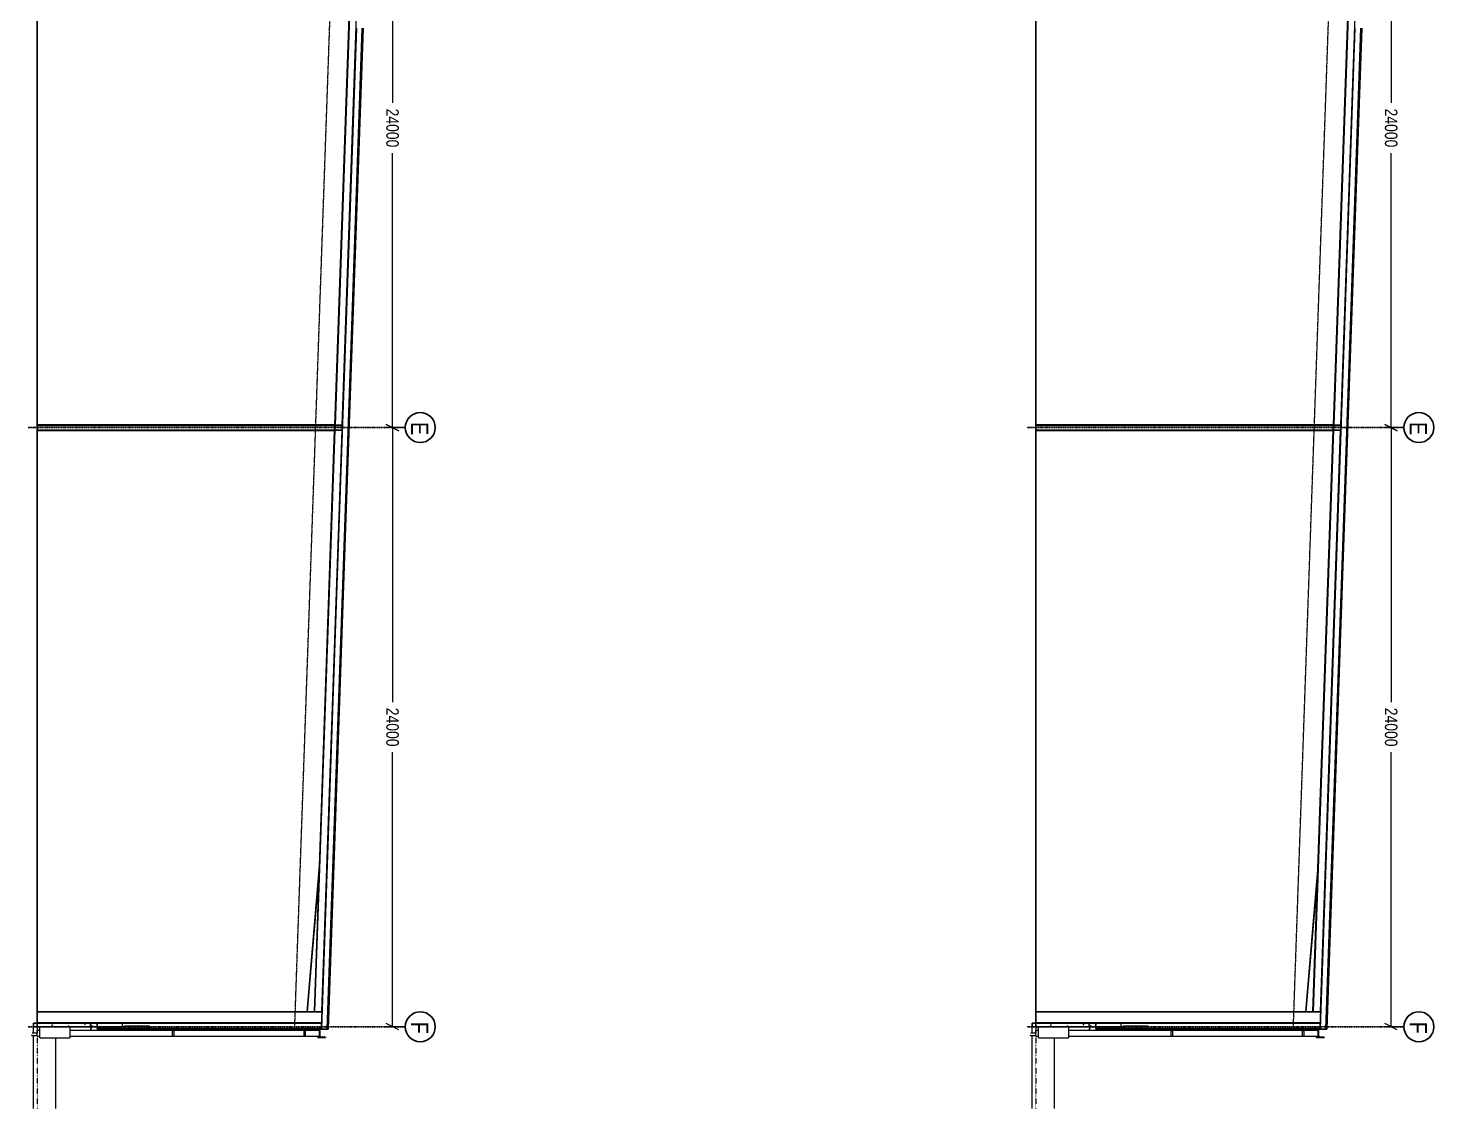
# Model space of a CAD drawing. Header units: millimetres. Extents: x -637480 to 299894, y -125373 to 39000.
# Drawn here: x -597480 to -541172, y -123290 to -80001 of the extents above; entities that cross this region are included whole.
import ezdxf

# ---------------------------------------------------------------- set-up
doc = ezdxf.new("R2010")
doc.units = ezdxf.units.MM
for name, pattern in [('Xref building Toll$0$_SBA Dash Dot - Datum', [4.4, 2.4, -1, 0, -1]), ('Xref building Toll$0$_SBA Dash Dot - Loose', [6, 4, -1, 0, -1]), ('Xref building Toll$0$_SBA Hidden Line - Loose', [2.4, 1.2, -1.2])]:
    doc.linetypes.add(name, pattern=pattern)
for name, color, linetype, lineweight in [('AM_BOR', 4, 'Continuous', 25), ('Xref building Toll$0$A-DETL-HDLN', 90, 'Xref building Toll$0$_SBA Hidden Line - Loose', 9), ('Xref building Toll$0$A-FLOR', 192, 'Continuous', 25), ('Xref building Toll$0$A-FLOR-LEVL', 51, 'Continuous', 9), ('Xref building Toll$0$A-GENM', 13, 'Continuous', 9), ('Xref building Toll$0$A-GLAZ', 151, 'Continuous', 9), ('Xref building Toll$0$A-ROOF', 132, 'Continuous', 25), ('Xref building Toll$0$A-ROOF-MCUT', 132, 'Continuous', 9), ('Xref building Toll$0$A-ROOF-OTLN', 132, 'Continuous', 9), ('Xref building Toll$0$A-WALL', 113, 'Continuous', 9), ('Xref building Toll$0$A-WALL-PATT', 111, 'Continuous', 9), ('Xref building Toll$0$annotation - dimensions', 7, 'Continuous', 0), ('Xref building Toll$0$P-PIPE', 3, 'Continuous', 9), ('Xref building Toll$0$S-BEAM', 12, 'Continuous', 9), ('Xref building Toll$0$S-COLS', 52, 'Continuous', 9), ('Xref building Toll$0$S-GRID-IDEN', 1, 'Continuous', 25)]:
    doc.layers.add(name, color=color, linetype=linetype, lineweight=lineweight)
doc.layers.add('Xref building Toll$0$S-GRID', color=8, linetype='Continuous')
doc.styles.add('Xref building Toll$0$1 500 general', font='arial.ttf', dxfattribs={"width": 0.870588, "height": 850})
doc.styles.add('Xref building Toll$0$1 500 general_0', font='arial.ttf', dxfattribs={"width": 0.870588})
doc.styles.add('Xref building Toll$0$Arial Narrow_1', font='ARIALN.TTF', dxfattribs={"height": 688.297872})
doc.dimstyles.new('Xref building Toll$0$1 500', dxfattribs={"dimtxt": 850, "dimasz": 425, "dimexe": 425, "dimexo": 0.0625, "dimgap": 425, "dimtad": 1, "dimdec": 0, "dimzin": 11, "dimdsep": 46, "dimtxsty": 'Xref building Toll$0$1 500 general', "dimblk": 'Xref building Toll$0$_Oblique_2.0', "dimcen": 0.09, "dimclrd": 256, "dimclre": 256, "dimadec": 4, "dimazin": 3, "dimtfac": 1, "dimtdec": 0, "dimtmove": 2, "dimatfit": 1, "dimldrblk": 'Xref building Toll$0$TerminatorOpen_2.0', "dimfxl": 1700, "dimfxlon": 1, "dimfrac": 2, "dimtolj": 1, "dimtzin": 11, "dimlwd": 0, "dimlwe": 0, "dimarcsym": 0})

# ---------------------------------------------------------------- blocks, each defined once
blk = doc.blocks.new('Xref building Toll$0$IVS_GM_Free-Door Head - XXX-DOOR HEAD-994499-SECTION WAREHOUSE B')
at = {"layer": 'Xref building Toll$0$A-GENM'}
for p, q in [((-19887, 44247), (-20012, 44261)), ((-20012, 44250), (-20011, 44250)), ((-20011, 44250), (-20011, 44259)), ((-20011, 44259), (-19887, 44246)), ((-19887, 44246), (-19887, 44247))]:
    blk.add_line(p, q, dxfattribs=at)
blk = doc.blocks.new('Xref building Toll$0$FIRE_HYDRANT_2593 - FIRE_HYDRANT_2593-1213494-SECTION WAREHOUSE B')
at = {"layer": 'Xref building Toll$0$A-GENM'}
for p, q in [((-19565, 42789), (-19566, 42788)), ((-19762, 42100), (-19762, 41899)), ((-19662, 41884), (-19687, 41884)), ((-19662, 41884), (-19662, 42100))]:
    blk.add_line(p, q, dxfattribs=at)
blk = doc.blocks.new('Xref building Toll$0$IVS_GM_Free-Folded Box Gutter Support_Arrayed - 350-250x300mm Gutter-1258791-SECTION WAREHOUSE B')
at = {"layer": 'Xref building Toll$0$A-GENM'}
for p, q in [((-19582, 53594), (-19582, 53582)), ((-19579, 53594), (-19582, 53594)), ((-19582, 53539), (-19582, 53514)), ((-19579, 53339), (-19579, 53594)), ((-19916, 53481), (-19916, 53339)), ((-19916, 53339), (-19864, 53339)), ((-19913, 53342), (-19913, 53481)), ((-19864, 53342), (-19913, 53342)), ((-19582, 53342), (-19639, 53342)), ((-19639, 53339), (-19579, 53339)), ((-19582, 53470), (-19582, 53445)), ((-19582, 53401), (-19582, 53342))]:
    blk.add_line(p, q, dxfattribs=at)
blk = doc.blocks.new('Xref building Toll$0$UC-Universal Column-Column - C4_5-250UC73-1332378-SECTION WAREHOUSE B')
at = {"layer": 'Xref building Toll$0$S-COLS'}
for p, q in [((-44139, 42100), (-44139, 54020)), ((-43885, 54011), (-43885, 42100))]:
    blk.add_line(p, q, dxfattribs=at)
blk = doc.blocks.new('Xref building Toll$0$LOU_Metal Louvre 02 - 7000mm X 1000mm-1427498-SECTION WAREHOUSE B')
at = {"layer": 'Xref building Toll$0$A-GLAZ'}
for p, q in [((-20048, 45600), (-20048, 46600)), ((-19948, 46600), (-20048, 46600)), ((-19948, 46600), (-19948, 45600)), ((-19948, 45600), (-20048, 45600))]:
    blk.add_line(p, q, dxfattribs=at)
blk = doc.blocks.new('Xref building Toll$0$DWP_Downpipe - 225mm-1363392-SECTION WAREHOUSE B')
at = {"layer": 'Xref building Toll$0$P-PIPE'}
for p, q in [((-19864, 53420), (-19864, 53403)), ((-19864, 53420), (-19752, 53420)), ((-19864, 53401), (-19864, 43400)), ((-19752, 53420), (-19639, 53420)), ((-19639, 53403), (-19639, 53420)), ((-19639, 43400), (-19639, 53402)), ((-19864, 42200), (-19864, 42100)), ((-19752, 42100), (-19864, 42100)), ((-19639, 42100), (-19752, 42100)), ((-19639, 42100), (-19639, 42200))]:
    blk.add_line(p, q, dxfattribs=at)
blk = doc.blocks.new('Xref building Toll$0$IVS-GM-DownPipe Cover - DP 225mm-625296-SECTION WAREHOUSE B')
at = {"layer": 'Xref building Toll$0$A-GENM'}
for p, q in [((-20007, 43400), (-19732, 43400)), ((-20007, 42200), (-20007, 43400)), ((-19732, 43400), (-19567, 43400)), ((-19567, 42200), (-19567, 43400)), ((-19732, 42200), (-20007, 42200)), ((-19567, 42200), (-19732, 42200))]:
    blk.add_line(p, q, dxfattribs=at)
blk = doc.blocks.new('Xref building Toll$0$DPS_Downpipe Clamp - D225-V4-SECTION WAREHOUSE B')
at = {"layer": 'Xref building Toll$0$A-GENM'}
for p, q in [((-19913, 52834), (-19908, 52834)), ((-19913, 52784), (-19913, 52834)), ((-19908, 52784), (-19913, 52784)), ((-19908, 52834), (-19869, 52834)), ((-19908, 52784), (-19908, 52834)), ((-19869, 52784), (-19908, 52784)), ((-19869, 52834), (-19634, 52834)), ((-19869, 52784), (-19869, 52834)), ((-19634, 52784), (-19869, 52784)), ((-19634, 52784), (-19634, 52834))]:
    blk.add_line(p, q, dxfattribs=at)
blk = doc.blocks.new('Xref building Toll$0$UB-Universal Beam-Column - C1_5_460UB75-1337976-SECTION WAREHOUSE B')
at = {"layer": 'Xref building Toll$0$S-COLS'}
for p, q in [((-20619, 42100), (-20619, 53506)), ((-20605, 42100), (-20605, 53505)), ((-20177, 42100), (-20177, 53490)), ((-20162, 44500), (-20162, 53490))]:
    blk.add_line(p, q, dxfattribs=at)
blk = doc.blocks.new('Xref building Toll$0$UC-Universal Column-Column - C2_5-200UC60-1337978-SECTION WAREHOUSE B')
at = {"layer": 'Xref building Toll$0$S-COLS'}
for p, q in [((-44115, 54326), (-44115, 42100)), ((-44101, 42100), (-44101, 54326)), ((-43924, 42100), (-43924, 54320)), ((-43910, 42100), (-43910, 54319))]:
    blk.add_line(p, q, dxfattribs=at)
blk = doc.blocks.new('Xref building Toll$0$Grid - Grid Head-235101-SECTION WAREHOUSE B')
at = {"layer": 'Xref building Toll$0$S-GRID-IDEN'}
blk.add_circle((-140012, 62123), 600, dxfattribs=at)
for start, end in [(0, 180), (180, 0)]:
    blk.add_arc((-140012, 62123), 600, start, end, dxfattribs=at)
blk = doc.blocks.new('Xref building Toll$0$IVS_STF_Face Host_UB or UC Steel Haunch Up - 310UB46 - 2 Deg - 6000mm-1342655-AWNING 2 DETAIL')
at = {"layer": 'Xref building Toll$0$S-BEAM'}
for p, q in [((140373, 53408), (140613, 53400)), ((140373, 53408), (146373, 52902)), ((140613, 53400), (146373, 52914))]:
    blk.add_line(p, q, dxfattribs=at)
blk = doc.blocks.new('Xref building Toll$0$_Oblique_2.0')
at = {"color": 0, "linetype": 'ByBlock', "lineweight": -2}
for p, q in [((0, 0), (-1, 0)), ((0.5, 1), (-0.5, -1))]:
    blk.add_line(p, q, dxfattribs=at)
blk = doc.blocks.new('*D143')
at = {"layer": 'Defpoints', "color": 0, "linetype": 'Continuous', "transparency": 16777216}
for p in [(-542372, -96000), (-542886, -120000), (-542361, -120000)]:
    blk.add_point(p, dxfattribs=at)
at = {"layer": 'Xref building Toll$0$annotation - dimensions', "linetype": 'Continuous', "lineweight": 0, "transparency": 16777216}
for p, q in [((-542372, -96000), (-543136, -96000)), ((-542886, -96250), (-542886, -106995)), ((-542886, -119750), (-542886, -109005)), ((-542361, -120000), (-543136, -120000))]:
    blk.add_line(p, q, dxfattribs=at)
at = {"layer": 'Xref building Toll$0$annotation - dimensions', "linetype": 'Continuous', "lineweight": 0, "transparency": 16777216, "xscale": 250, "yscale": 250, "zscale": 250}
for p, rotation in [((-542886, -96000), 90), ((-542886, -120000), 270)]:
    blk.add_blockref('Xref building Toll$0$_Oblique_2.0', p, dxfattribs=dict(at, rotation=rotation))
at = {"layer": 'Xref building Toll$0$annotation - dimensions', "color": 0, "linetype": 'Continuous', "lineweight": 0, "transparency": 16777216, "insert": (-542886, -108000), "char_height": 500, "attachment_point": 5, "rotation": 270, "style": 'Xref building Toll$0$1 500 general_0'}
blk.add_mtext('\\A1;\\H1x;\\W0.8;24000', dxfattribs=at)
blk = doc.blocks.new('Xref building Toll$0$TerminatorOpen_2.0')
at = {"color": 0, "linetype": 'ByBlock', "lineweight": -2}
for q in [(-1, 1), (-1, 0), (-1, -1)]:
    blk.add_line((0, 0), q, dxfattribs=at)
blk = doc.blocks.new('*D144')
at = {"layer": 'Defpoints', "color": 0, "linetype": 'Continuous', "transparency": 16777216}
for p in [(-542886, -72000), (-542361, -72000), (-542372, -96000)]:
    blk.add_point(p, dxfattribs=at)
at = {"layer": 'Xref building Toll$0$annotation - dimensions', "linetype": 'Continuous', "lineweight": 0, "transparency": 16777216}
for p, q in [((-542361, -72000), (-543136, -72000)), ((-542886, -72250), (-542886, -82995)), ((-542886, -95750), (-542886, -85005)), ((-542372, -96000), (-543136, -96000))]:
    blk.add_line(p, q, dxfattribs=at)
at = {"layer": 'Xref building Toll$0$annotation - dimensions', "linetype": 'Continuous', "lineweight": 0, "transparency": 16777216, "xscale": 250, "yscale": 250, "zscale": 250}
for p, rotation in [((-542886, -72000), 90), ((-542886, -96000), 270)]:
    blk.add_blockref('Xref building Toll$0$_Oblique_2.0', p, dxfattribs=dict(at, rotation=rotation))
at = {"layer": 'Xref building Toll$0$annotation - dimensions', "color": 0, "linetype": 'Continuous', "lineweight": 0, "transparency": 16777216, "insert": (-542886, -84000), "char_height": 500, "attachment_point": 5, "rotation": 270, "style": 'Xref building Toll$0$1 500 general_0'}
blk.add_mtext('\\A1;\\H1x;\\W0.8;24000', dxfattribs=at)
blk = doc.blocks.new('*D133')
at = {"layer": 'Defpoints', "color": 0, "linetype": 'Continuous', "transparency": 16777216}
for p in [(-582372, -96000), (-582886, -120000), (-582361, -120000)]:
    blk.add_point(p, dxfattribs=at)
at = {"layer": 'Xref building Toll$0$annotation - dimensions', "linetype": 'Continuous', "lineweight": 0, "transparency": 16777216}
for p, q in [((-582372, -96000), (-583136, -96000)), ((-582886, -96250), (-582886, -106995)), ((-582886, -119750), (-582886, -109005)), ((-582361, -120000), (-583136, -120000))]:
    blk.add_line(p, q, dxfattribs=at)
at = {"layer": 'Xref building Toll$0$annotation - dimensions', "linetype": 'Continuous', "lineweight": 0, "transparency": 16777216, "xscale": 250, "yscale": 250, "zscale": 250}
for p, rotation in [((-582886, -96000), 90), ((-582886, -120000), 270)]:
    blk.add_blockref('Xref building Toll$0$_Oblique_2.0', p, dxfattribs=dict(at, rotation=rotation))
at = {"layer": 'Xref building Toll$0$annotation - dimensions', "color": 0, "linetype": 'Continuous', "lineweight": 0, "transparency": 16777216, "insert": (-582886, -108000), "char_height": 500, "attachment_point": 5, "rotation": 270, "style": 'Xref building Toll$0$1 500 general_0'}
blk.add_mtext('\\A1;\\H1x;\\W0.8;24000', dxfattribs=at)
blk = doc.blocks.new('*D134')
at = {"layer": 'Defpoints', "color": 0, "linetype": 'Continuous', "transparency": 16777216}
for p in [(-582886, -72000), (-582361, -72000), (-582372, -96000)]:
    blk.add_point(p, dxfattribs=at)
at = {"layer": 'Xref building Toll$0$annotation - dimensions', "linetype": 'Continuous', "lineweight": 0, "transparency": 16777216}
for p, q in [((-582361, -72000), (-583136, -72000)), ((-582886, -72250), (-582886, -82995)), ((-582886, -95750), (-582886, -85005)), ((-582372, -96000), (-583136, -96000))]:
    blk.add_line(p, q, dxfattribs=at)
at = {"layer": 'Xref building Toll$0$annotation - dimensions', "linetype": 'Continuous', "lineweight": 0, "transparency": 16777216, "xscale": 250, "yscale": 250, "zscale": 250}
for p, rotation in [((-582886, -72000), 90), ((-582886, -96000), 270)]:
    blk.add_blockref('Xref building Toll$0$_Oblique_2.0', p, dxfattribs=dict(at, rotation=rotation))
at = {"layer": 'Xref building Toll$0$annotation - dimensions', "color": 0, "linetype": 'Continuous', "lineweight": 0, "transparency": 16777216, "insert": (-582886, -84000), "char_height": 500, "attachment_point": 5, "rotation": 270, "style": 'Xref building Toll$0$1 500 general_0'}
blk.add_mtext('\\A1;\\H1x;\\W0.8;24000', dxfattribs=at)
blk = doc.blocks.new('Xref building Toll')
at = {"layer": 'Xref building Toll$0$A-WALL-PATT'}
h = blk.add_hatch(dxfattribs=at)
h.set_pattern_fill('FP_13', color=256, angle=-90, style=0, pattern_type=2)
h.set_pattern_definition([(320, (-589721.3, 283241.1), (-127.5124, -1457.4724), [152.4, -1676.4]), (265, (-589721.3, 283241.1), (1528.454, 281.9423), [121.92, -1341.12]), (10.451, (-589732, 283119.7), (1400.9327, -1175.541), [129.52, -1424.721]), (316.184, (-589315, 283241.1), (-336.342, -2168.6325), [228.6, -2514.6]), (6.636, (-589343, 283060.4), (1979.421, -1899.221), [194.28, -2137.081]), (261.184, (-589315, 283241.1), (1979.402, -1899.24), [182.88, -2011.68]), (291, (-589416.5, 283037.9), (-818.1215, -1212.9148), [152.4, -1676.4]), (236, (-589416.5, 283038), (1473.5044, -494.417), [121.92, -1341.12]), (341.451, (-589484.7, 282936.9), (655.3697, -1707.337), [129.52, -1424.721]), (307.5, (-589721.34, 283241.14), (676.44024, -24.7094), [67.056, -1257.808, 67.056, -2640.584]), (307.5, (-589721.34, 283241.14), (676.44024, -24.7094), [-1391.92, -1294.384, 67.056, -1279.144]), (277.5, (-589721.34, 283241.1), (801.4443, -534.5577), [67.056, -709.168, 67.056, -1740.408]), (277.5, (-589721.34, 283241.1), (801.4443, -534.5577), [-843.28, -1227.328, 67.056, -446.024]), (237.5, (-589721.34, 283694.27), (-45.8312, -1084.7275), [67.056, -440.944, 67.056, -3621.024]), (237.5, (-589721.34, 283694.27), (-45.8312, -1084.7275), [-575.056, -1517.904, 67.056, -2036.064]), (227.5, (-589721.3, 283897.5), (203.4135, -1185.0347), [67.056, -593.344, 67.056, -2479.04]), (227.5, (-589721.3, 283897.5), (203.4135, -1185.0347), [-727.456, -985.52, 67.056, -1426.464])])
h.paths.add_polyline_path([(-597296.3, -120000), (-594713.3, -120000), (-594713.3, -119850), (-597263.3, -119850)], flags=0)
h = blk.add_hatch(dxfattribs=at)
h.set_pattern_fill('FP_13', color=256, angle=-90, style=0, pattern_type=2)
h.set_pattern_definition([(320, (-549721.3, 283241.1), (-127.5124, -1457.4724), [152.4, -1676.4]), (265, (-549721.3, 283241.1), (1528.454, 281.9423), [121.92, -1341.12]), (10.451, (-549732, 283119.7), (1400.9327, -1175.541), [129.52, -1424.721]), (316.184, (-549315, 283241.1), (-336.342, -2168.6325), [228.6, -2514.6]), (6.636, (-549343, 283060.4), (1979.421, -1899.221), [194.28, -2137.081]), (261.184, (-549315, 283241.1), (1979.402, -1899.24), [182.88, -2011.68]), (291, (-549416.5, 283037.9), (-818.1215, -1212.9148), [152.4, -1676.4]), (236, (-549416.5, 283038), (1473.5044, -494.417), [121.92, -1341.12]), (341.451, (-549484.7, 282936.9), (655.3697, -1707.337), [129.52, -1424.721]), (307.5, (-549721.34, 283241.14), (676.44024, -24.7094), [67.056, -1257.808, 67.056, -2640.584]), (307.5, (-549721.34, 283241.14), (676.44024, -24.7094), [-1391.92, -1294.384, 67.056, -1279.144]), (277.5, (-549721.34, 283241.1), (801.4443, -534.5577), [67.056, -709.168, 67.056, -1740.408]), (277.5, (-549721.34, 283241.1), (801.4443, -534.5577), [-843.28, -1227.328, 67.056, -446.024]), (237.5, (-549721.34, 283694.27), (-45.8312, -1084.7275), [67.056, -440.944, 67.056, -3621.024]), (237.5, (-549721.34, 283694.27), (-45.8312, -1084.7275), [-575.056, -1517.904, 67.056, -2036.064]), (227.5, (-549721.3, 283897.5), (203.4135, -1185.0347), [67.056, -593.344, 67.056, -2479.04]), (227.5, (-549721.3, 283897.5), (203.4135, -1185.0347), [-727.456, -985.52, 67.056, -1426.464])])
h.paths.add_polyline_path([(-557296.3, -120000), (-554713.3, -120000), (-554713.3, -119850), (-557263.3, -119850)], flags=0)
at = {"layer": 'Xref building Toll$0$A-DETL-HDLN'}
for p, q in [((-584717.1, -60000), (-586815.3, -120084)), ((-544717.1, -60000), (-546815.3, -120084))]:
    blk.add_line(p, q, dxfattribs=at)
at = {"layer": 'Xref building Toll$0$A-FLOR'}
for p, q in [((-597113.3, -120000), (-597113.3, -150)), ((-557113.3, -120000), (-557113.3, -150)), ((-597263.3, -119850), (-597263.3, -120000)), ((-557263.3, -119850), (-557263.3, -120000)), ((-597263.3, -120000), (-597296.3, -120000)), ((-597263.3, -120000), (-597113.3, -120000)), ((-557263.3, -120000), (-557296.3, -120000)), ((-557263.3, -120000), (-557113.3, -120000))]:
    blk.add_line(p, q, dxfattribs=at)
at = {"layer": 'Xref building Toll$0$A-FLOR', "lineweight": 9}
for p, q in [((-597263.3, -120250.1), (-597263.3, -120000)), ((-597263.3, -123275.4), (-597263.3, -120349.9)), ((-557263.3, -120250.1), (-557263.3, -120000)), ((-557263.3, -123275.4), (-557263.3, -120349.9))]:
    blk.add_line(p, q, dxfattribs=at)
at = {"layer": 'Xref building Toll$0$A-FLOR-LEVL', "linetype": 'Xref building Toll$0$_SBA Dash Dot - Datum'}
for p, q in [((-597113.3, 10636.8), (-597113.3, -123289.7)), ((-557113.3, 10636.8), (-557113.3, -123289.7))]:
    blk.add_line(p, q, dxfattribs=at)
at = {"layer": 'Xref building Toll$0$A-ROOF'}
for p, q in [((-584331.9, -80001.4), (-585030.3, -100001.4)), ((-584767.2, -100001.4), (-584068.8, -80001.4)), ((-544331.9, -80001.4), (-545030.3, -100001.4)), ((-544767.2, -100001.4), (-544068.8, -80001.4)), ((-585030.4, -100002.9), (-585731, -120065)), ((-585469.1, -120101.9), (-584767.2, -100002.9)), ((-545030.4, -100002.9), (-545731, -120065)), ((-545469.1, -120101.9), (-544767.2, -100002.9)), ((-585732, -120094), (-585732.3, -120101.9)), ((-585732.3, -120101.9), (-585469.1, -120101.9)), ((-545732, -120094), (-545732.3, -120101.9)), ((-545732.3, -120101.9), (-545469.1, -120101.9))]:
    blk.add_line(p, q, dxfattribs=at)
at = {"layer": 'Xref building Toll$0$A-ROOF', "lineweight": 9}
for p, q in [((-584111.8, -80001.4), (-584810.2, -100001.4)), ((-544111.8, -80001.4), (-544810.2, -100001.4)), ((-584810.3, -100002.9), (-585512.1, -120101.9)), ((-544810.3, -100002.9), (-545512.1, -120101.9))]:
    blk.add_line(p, q, dxfattribs=at)
at = {"layer": 'Xref building Toll$0$A-ROOF-MCUT'}
for p, q in [((-585512.1, -120099.9), (-585812.1, -120099.9)), ((-585812.1, -120099.9), (-585812.1, -120430.9)), ((-585812.1, -120430.9), (-585768.3, -120430.9)), ((-585810.1, -120428.9), (-585810.1, -120101.9)), ((-585810.1, -120101.9), (-585732.3, -120101.9)), ((-585770.3, -120428.9), (-585810.1, -120428.9)), ((-585741.3, -120401.9), (-585770.3, -120401.9)), ((-585770.3, -120401.9), (-585770.3, -120428.9)), ((-585768.3, -120430.9), (-585768.3, -120403.9)), ((-585768.3, -120403.9), (-585743.3, -120403.9)), ((-585743.3, -120403.9), (-585743.3, -120430.9)), ((-585743.3, -120430.9), (-585699.6, -120430.9)), ((-585741.3, -120428.9), (-585741.3, -120401.9)), ((-585701.6, -120428.9), (-585741.3, -120428.9)), ((-585672.6, -120401.9), (-585701.6, -120401.9)), ((-585701.6, -120401.9), (-585701.6, -120428.9)), ((-585699.6, -120430.9), (-585699.6, -120403.9)), ((-585699.6, -120403.9), (-585674.6, -120403.9)), ((-585674.6, -120403.9), (-585674.6, -120430.9)), ((-585674.6, -120430.9), (-585630.8, -120430.9)), ((-585672.6, -120428.9), (-585672.6, -120401.9)), ((-585632.8, -120428.9), (-585672.6, -120428.9)), ((-585603.8, -120401.9), (-585632.8, -120401.9)), ((-585632.8, -120401.9), (-585632.8, -120428.9)), ((-585630.8, -120430.9), (-585630.8, -120403.9)), ((-585630.8, -120403.9), (-585605.8, -120403.9)), ((-585605.8, -120403.9), (-585605.8, -120430.9)), ((-585605.8, -120430.9), (-585562.1, -120430.9)), ((-585603.8, -120428.9), (-585603.8, -120401.9)), ((-585564.1, -120428.9), (-585603.8, -120428.9)), ((-585562.1, -120401.9), (-585564.1, -120401.9)), ((-585564.1, -120401.9), (-585564.1, -120428.9)), ((-585562.1, -120430.9), (-585562.1, -120401.9)), ((-585512.1, -120101.9), (-585512.1, -120099.9)), ((-545512.1, -120099.9), (-545812.1, -120099.9)), ((-545812.1, -120099.9), (-545812.1, -120430.9)), ((-545812.1, -120430.9), (-545768.3, -120430.9)), ((-545810.1, -120428.9), (-545810.1, -120101.9)), ((-545810.1, -120101.9), (-545732.3, -120101.9)), ((-545770.3, -120428.9), (-545810.1, -120428.9)), ((-545741.3, -120401.9), (-545770.3, -120401.9)), ((-545770.3, -120401.9), (-545770.3, -120428.9)), ((-545768.3, -120430.9), (-545768.3, -120403.9)), ((-545768.3, -120403.9), (-545743.3, -120403.9)), ((-545743.3, -120403.9), (-545743.3, -120430.9)), ((-545743.3, -120430.9), (-545699.6, -120430.9)), ((-545741.3, -120428.9), (-545741.3, -120401.9)), ((-545701.6, -120428.9), (-545741.3, -120428.9)), ((-545672.6, -120401.9), (-545701.6, -120401.9)), ((-545701.6, -120401.9), (-545701.6, -120428.9)), ((-545699.6, -120430.9), (-545699.6, -120403.9)), ((-545699.6, -120403.9), (-545674.6, -120403.9)), ((-545674.6, -120403.9), (-545674.6, -120430.9)), ((-545674.6, -120430.9), (-545630.8, -120430.9)), ((-545672.6, -120428.9), (-545672.6, -120401.9)), ((-545632.8, -120428.9), (-545672.6, -120428.9)), ((-545603.8, -120401.9), (-545632.8, -120401.9)), ((-545632.8, -120401.9), (-545632.8, -120428.9)), ((-545630.8, -120430.9), (-545630.8, -120403.9)), ((-545630.8, -120403.9), (-545605.8, -120403.9)), ((-545605.8, -120403.9), (-545605.8, -120430.9)), ((-545605.8, -120430.9), (-545562.1, -120430.9)), ((-545603.8, -120428.9), (-545603.8, -120401.9)), ((-545564.1, -120428.9), (-545603.8, -120428.9)), ((-545562.1, -120401.9), (-545564.1, -120401.9)), ((-545564.1, -120401.9), (-545564.1, -120428.9)), ((-545562.1, -120430.9), (-545562.1, -120401.9)), ((-545512.1, -120101.9), (-545512.1, -120099.9))]:
    blk.add_line(p, q, dxfattribs=at)
at = {"layer": 'Xref building Toll$0$A-ROOF-OTLN'}
for p, q in [((-584747.2, -100001.4), (-584048.7, -80001.4)), ((-544747.2, -100001.4), (-544048.7, -80001.4)), ((-585449.1, -120101.9), (-584747.2, -100002.9)), ((-545449.1, -120101.9), (-544747.2, -100002.9)), ((-585449.1, -120101.9), (-585469.1, -120101.9)), ((-545449.1, -120101.9), (-545469.1, -120101.9))]:
    blk.add_line(p, q, dxfattribs=at)
at = {"layer": 'Xref building Toll$0$A-WALL', "lineweight": 25}
for p, q in [((-594713.3, -119850), (-597263.3, -119850)), ((-594713.3, -120000), (-594713.3, -119850)), ((-554713.3, -119850), (-557263.3, -119850)), ((-554713.3, -120000), (-554713.3, -119850)), ((-597263.3, -120000), (-594713.3, -120000)), ((-585731, -120065), (-594713.3, -120065)), ((-594713.3, -120065), (-594713.3, -120094)), ((-594713.3, -120094), (-585732, -120094)), ((-557263.3, -120000), (-554713.3, -120000)), ((-545731, -120065), (-554713.3, -120065)), ((-554713.3, -120065), (-554713.3, -120094)), ((-554713.3, -120094), (-545732, -120094))]:
    blk.add_line(p, q, dxfattribs=at)
at = {"layer": 'Xref building Toll$0$A-WALL'}
for p, q in [((-593713.3, -119850), (-593713.3, -120000)), ((-553713.3, -119850), (-553713.3, -120000)), ((-596363.3, -120005.4), (-596363.3, -120000)), ((-596363.3, -123275.4), (-596363.3, -120445.9)), ((-594713.3, -120000), (-594713.3, -120065)), ((-593713.3, -120000), (-594713.3, -120000)), ((-585732, -120094), (-585731, -120065)), ((-556363.3, -120005.4), (-556363.3, -120000)), ((-556363.3, -123275.4), (-556363.3, -120445.9)), ((-554713.3, -120000), (-554713.3, -120065)), ((-553713.3, -120000), (-554713.3, -120000)), ((-545732, -120094), (-545731, -120065))]:
    blk.add_line(p, q, dxfattribs=at)
at = {"layer": 'Xref building Toll$0$S-BEAM'}
for p, q in [((-585194.2, -95897.5), (-584363.3, -72102.5)), ((-584351.5, -72102.5), (-585182.4, -95897.5)), ((-584898.8, -95897.5), (-584067.9, -72102.5)), ((-545194.2, -95897.5), (-544363.3, -72102.5)), ((-544351.5, -72102.5), (-545182.4, -95897.5)), ((-544898.8, -95897.5), (-544067.9, -72102.5)), ((-586014.7, -119393), (-585201.4, -96102.5)), ((-585189.6, -96102.5), (-586002.9, -119393)), ((-585719.3, -119393), (-584906, -96102.5)), ((-585200.9, -96088.3), (-585194.7, -95911.7)), ((-585182.9, -95911.7), (-585189.1, -96088.3)), ((-584905.5, -96088.3), (-584899.3, -95911.7)), ((-546014.7, -119393), (-545201.4, -96102.5)), ((-545189.6, -96102.5), (-546002.9, -119393)), ((-545719.3, -119393), (-544906, -96102.5)), ((-545200.9, -96088.3), (-545194.7, -95911.7)), ((-545182.9, -95911.7), (-545189.1, -96088.3)), ((-544905.5, -96088.3), (-544899.3, -95911.7))]:
    blk.add_line(p, q, dxfattribs=at)
at = {"layer": 'Xref building Toll$0$S-GRID', "linetype": 'Xref building Toll$0$_SBA Dash Dot - Loose'}
for p, q in [((-597479.9, -96000), (-582361.1, -96000)), ((-557479.9, -96000), (-542361.1, -96000)), ((-597479.9, -120000), (-582361.1, -120000)), ((-557479.9, -120000), (-542361.1, -120000))]:
    blk.add_line(p, q, dxfattribs=at)
at = {"layer": 'Xref building Toll$0$A-GENM', "rotation": 270}
for name, p in [('Xref building Toll$0$FIRE_HYDRANT_2593 - FIRE_HYDRANT_2593-1213494-SECTION WAREHOUSE B', (-639213.3, -140012.5)), ('Xref building Toll$0$IVS-GM-DownPipe Cover - DP 225mm-625296-SECTION WAREHOUSE B', (-639213.3, -140012.5)), ('Xref building Toll$0$IVS_GM_Free-Door Head - XXX-DOOR HEAD-994499-SECTION WAREHOUSE B', (-639213.3, -140012.5)), ('Xref building Toll$0$DPS_Downpipe Clamp - D225-V4-SECTION WAREHOUSE B', (-644480.3, -140012.5)), ('Xref building Toll$0$DPS_Downpipe Clamp - D225-V4-SECTION WAREHOUSE B', (-639213.3, -140012.5)), ('Xref building Toll$0$IVS_GM_Free-Folded Box Gutter Support_Arrayed - 350-250x300mm Gutter-1258791-SECTION WAREHOUSE B', (-639213.3, -140012.5)), ('Xref building Toll$0$FIRE_HYDRANT_2593 - FIRE_HYDRANT_2593-1213494-SECTION WAREHOUSE B', (-599213.3, -140012.5)), ('Xref building Toll$0$IVS-GM-DownPipe Cover - DP 225mm-625296-SECTION WAREHOUSE B', (-599213.3, -140012.5)), ('Xref building Toll$0$IVS_GM_Free-Door Head - XXX-DOOR HEAD-994499-SECTION WAREHOUSE B', (-599213.3, -140012.5)), ('Xref building Toll$0$DPS_Downpipe Clamp - D225-V4-SECTION WAREHOUSE B', (-604480.3, -140012.5)), ('Xref building Toll$0$DPS_Downpipe Clamp - D225-V4-SECTION WAREHOUSE B', (-599213.3, -140012.5)), ('Xref building Toll$0$IVS_GM_Free-Folded Box Gutter Support_Arrayed - 350-250x300mm Gutter-1258791-SECTION WAREHOUSE B', (-599213.3, -140012.5))]:
    blk.add_blockref(name, p, dxfattribs=at)
at = {"layer": 'Xref building Toll$0$A-GLAZ', "rotation": 270}
for p in [(-639213.3, -140012.5), (-599213.3, -140012.5)]:
    blk.add_blockref('Xref building Toll$0$LOU_Metal Louvre 02 - 7000mm X 1000mm-1427498-SECTION WAREHOUSE B', p, dxfattribs=at)
at = {"layer": 'Xref building Toll$0$P-PIPE', "rotation": 270}
for p in [(-639213.3, -140012.5), (-599213.3, -140012.5)]:
    blk.add_blockref('Xref building Toll$0$DWP_Downpipe - 225mm-1363392-SECTION WAREHOUSE B', p, dxfattribs=at)
at = {"layer": 'Xref building Toll$0$S-BEAM', "rotation": 270}
for p in [(-639213.4, 26977.5), (-599213.4, 26977.5)]:
    blk.add_blockref('Xref building Toll$0$IVS_STF_Face Host_UB or UC Steel Haunch Up - 310UB46 - 2 Deg - 6000mm-1342655-AWNING 2 DETAIL', p, dxfattribs=at)
at = {"layer": 'Xref building Toll$0$S-COLS', "rotation": 270}
for name, p in [('Xref building Toll$0$UC-Universal Column-Column - C4_5-250UC73-1332378-SECTION WAREHOUSE B', (-639213.3, -140012.5)), ('Xref building Toll$0$UC-Universal Column-Column - C2_5-200UC60-1337978-SECTION WAREHOUSE B', (-639213.3, -140012.5)), ('Xref building Toll$0$UC-Universal Column-Column - C4_5-250UC73-1332378-SECTION WAREHOUSE B', (-599213.3, -140012.5)), ('Xref building Toll$0$UC-Universal Column-Column - C2_5-200UC60-1337978-SECTION WAREHOUSE B', (-599213.3, -140012.5)), ('Xref building Toll$0$UB-Universal Beam-Column - C1_5_460UB75-1337976-SECTION WAREHOUSE B', (-639213.3, -140012.5)), ('Xref building Toll$0$UB-Universal Beam-Column - C1_5_460UB75-1337976-SECTION WAREHOUSE B', (-599213.3, -140012.5))]:
    blk.add_blockref(name, p, dxfattribs=at)
at = {"layer": 'Xref building Toll$0$S-GRID-IDEN', "rotation": 270}
for p in [(-643894.5, -236012.5), (-603894.5, -236012.5), (-643894.5, -260012.5), (-603894.5, -260012.5)]:
    blk.add_blockref('Xref building Toll$0$Grid - Grid Head-235101-SECTION WAREHOUSE B', p, dxfattribs=at)
at = {"layer": 'Xref building Toll$0$S-GRID-IDEN', "lineweight": 9, "char_height": 688.3, "attachment_point": 2, "rotation": 270, "line_spacing_factor": 0.968573, "style": 'Xref building Toll$0$Arial Narrow_1'}
for s, insert, width in [('E', (-581454, -96040.8), 629.969), ('E', (-541454, -96040.8), 629.969), ('F', (-581454, -120040.8), 579.571), ('F', (-541454, -120040.8), 579.571)]:
    blk.add_mtext(s, dxfattribs=dict(at, insert=insert, width=width))
at = {"layer": 'Xref building Toll$0$annotation - dimensions', "linetype": 'Continuous', "lineweight": 0}
for base, p1, p2, angle, picture, middle in [((-582885.9, -72000), (-582371.8, -96000), (-582361.1, -72000), 90, '*D134', (-582885.9, -84000)), ((-542885.9, -72000), (-542371.8, -96000), (-542361.1, -72000), 90, '*D144', (-542885.9, -84000)), ((-582885.9, -120000), (-582371.8, -96000), (-582361.1, -120000), 270, '*D133', (-582885.9, -108000)), ((-542885.9, -120000), (-542371.8, -96000), (-542361.1, -120000), 270, '*D143', (-542885.9, -108000))]:
    dim = blk.add_linear_dim(base=base, p1=p1, p2=p2, angle=angle, text='\\H1x;\\W0.8;<>', dimstyle='Xref building Toll$0$1 500', override={"dimscale": 0.5, "dimtxt": 1000, "dimasz": 500, "dimexe": 500, "dimgap": 500, "dimtxsty": 'Xref building Toll$0$1 500 general_0', "dimatfit": 3, "dimfxl": 2000}, dxfattribs=at)
    dim.commit()
    dim.dimension.update_dxf_attribs({"geometry": picture, "text_midpoint": middle, "text_rotation": 270})

msp = doc.modelspace()

# ---------------------------------------------------------------- block references
at = {"layer": 'AM_BOR'}
msp.add_blockref('Xref building Toll', (0, 0), dxfattribs=at)

doc.saveas('drawing.dxf')
